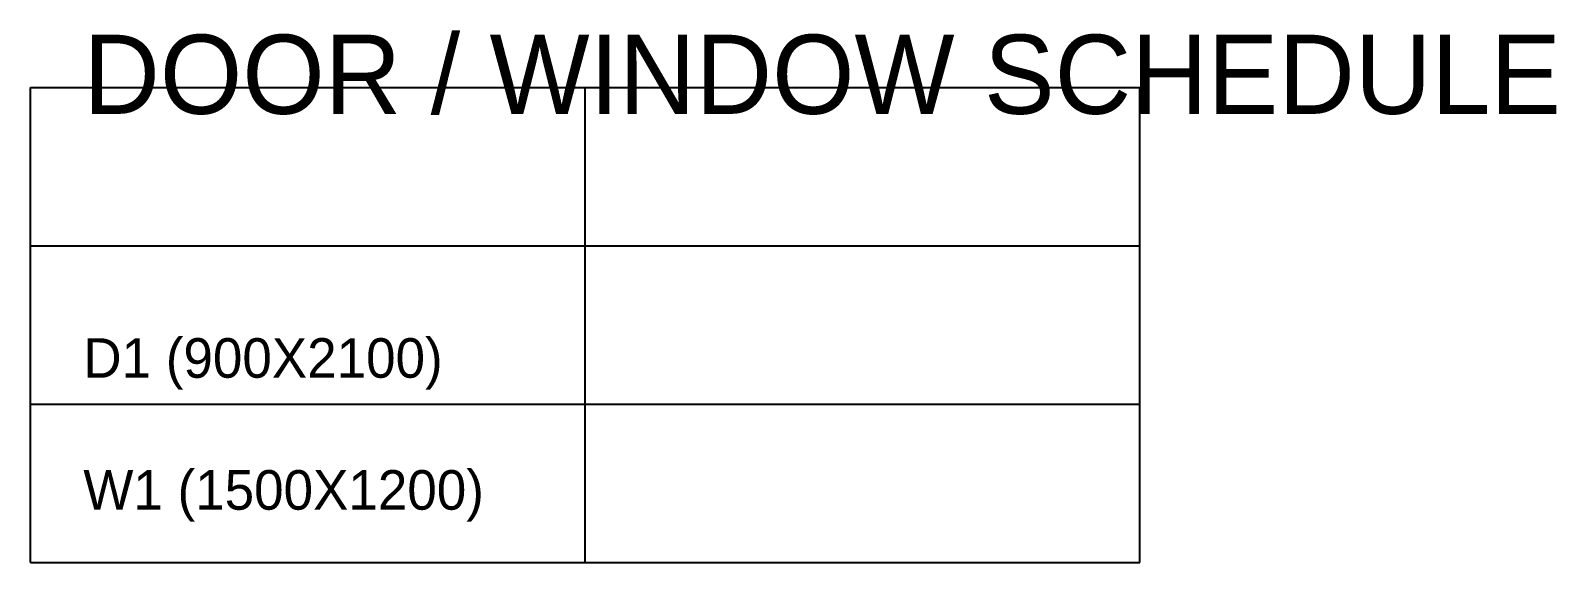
# Model space of a CAD drawing. Header units: millimetres. Extents: x 0 to 65577, y -604 to 6601.
# Drawn here: x 59800 to 65577, y 1300 to 3316 of the extents above; entities that cross this region are included whole.
import ezdxf

# ---------------------------------------------------------------- set-up
doc = ezdxf.new("R2010")
doc.units = ezdxf.units.MM
doc.layers.add('A-TEXT', color=7, linetype='Continuous')

msp = doc.modelspace()

# ---------------------------------------------------------------- linework, layer by layer
at = {"layer": 'A-TEXT'}
for p, q in [((59800, 3100), (64000, 3100)), ((59800, 1300), (59800, 3100)), ((61900, 1300), (61900, 3100)), ((64000, 1300), (64000, 3100)), ((59800, 2500), (64000, 2500)), ((59800, 1900), (64000, 1900)), ((59800, 1300), (64000, 1300))]:
    msp.add_line(p, q, dxfattribs=at)

# ---------------------------------------------------------------- texts
for s, height, p in [('DOOR / WINDOW SCHEDULE', 300, (60000, 3000)), ('D1 (900X2100)', 150, (60000, 2000)), ('W1 (1500X1200)', 150, (60000, 1500))]:
    msp.add_text(s, height=height, dxfattribs=at).set_placement(p)

doc.saveas('drawing.dxf')
